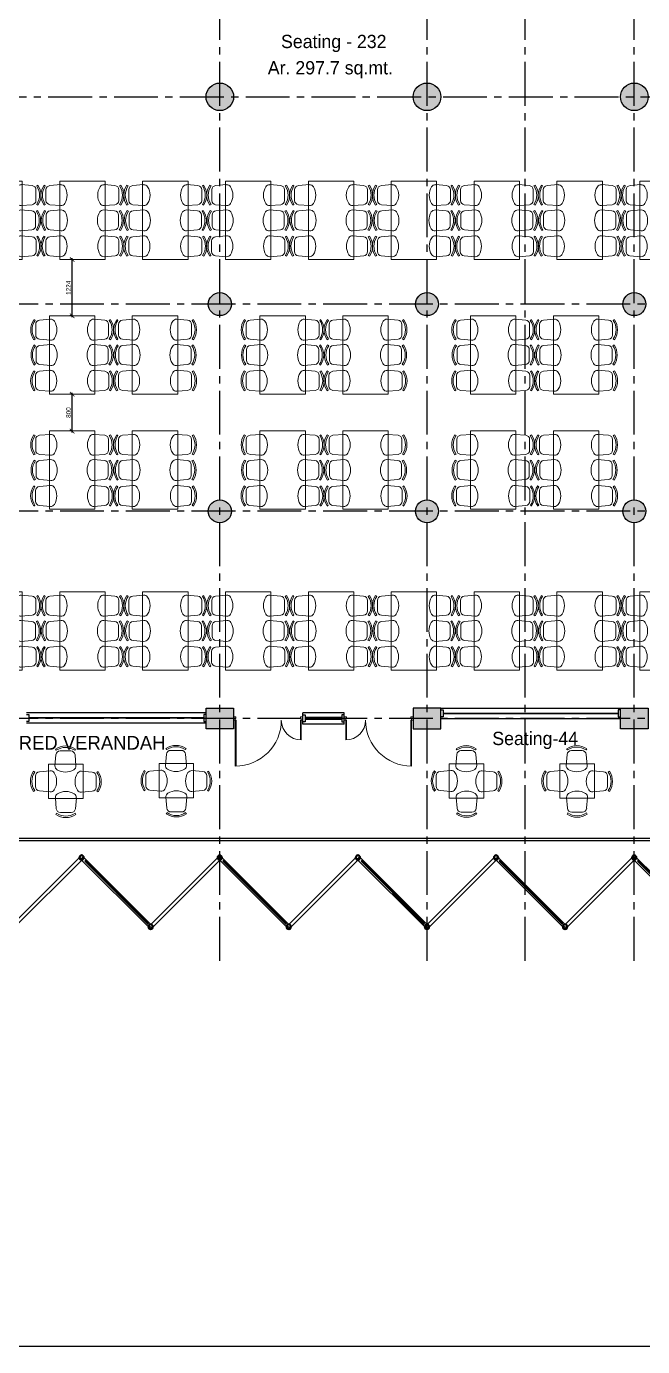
# Model space of a CAD drawing. Header units: millimetres. Extents: x -276609 to 1081398, y -453808 to 472098.
# Drawn here: x 803907 to 817287, y 33722 to 62403 of the extents above; entities that cross this region are included whole.
import ezdxf

# ---------------------------------------------------------------- set-up
doc = ezdxf.new("R2010")
doc.units = ezdxf.units.MM
doc.header["$MEASUREMENT"] = 0
doc.linetypes.add('CENTER2', pattern=[28.575, 19.05, -3.175, 3.175, -3.175])
for name, color, linetype in [('A-Anno Tags', 6, 'Continuous'), ('A-Railing', 4, 'Continuous'), ('A-Window', 4, 'Continuous'), ('AREA', 7, 'Continuous'), ('Dimension', 7, 'Continuous'), ('S-Conc Patt', 9, 'Continuous'), ('SHADING COLUMNS', 210, 'Continuous'), ('text', 252, 'Continuous')]:
    doc.layers.add(name, color=color, linetype=linetype)
doc.layers.add('A-Anno-Grid Lines', color=7, linetype='Continuous', true_color=0xbbc3bd)
for name, color, linetype, lineweight in [('A-Detail Lines', 241, 'Continuous', 25), ('A-Door', 4, 'Continuous', 9), ('A-WIN', 5, 'Continuous', 25), ('S-Concrete', 40, 'Continuous', 25), ('SHADE SCREEN', 171, 'Continuous', 15)]:
    doc.layers.add(name, color=color, linetype=linetype, lineweight=lineweight)
doc.layers.add('I-Furniture', color=7, linetype='Continuous', lineweight=20, true_color=0xb35900)
doc.styles.get("Standard").update_dxf_attribs({"font": ''})
doc.styles.get('Standard').set_extended_font_data('Gill Sans MT')
doc.dimstyles.new('IIITD_WD_M @ 100', dxfattribs={"dimscale": 100, "dimtxt": 1, "dimasz": 1, "dimexe": 0.5, "dimexo": 0.25, "dimgap": 0.3, "dimtad": 1, "dimdec": 0, "dimrnd": 1, "dimzin": 0, "dimdsep": 46, "dimtxsty": 'Standard', "dimblk": 'ARCHTICK', "dimcen": 0.2, "dimdle": 0.3, "dimclrd": 256, "dimclre": 256, "dimclrt": 256, "dimadec": 0, "dimazin": 0, "dimtfac": 1, "dimtdec": 0, "dimtofl": 0, "dimtmove": 0, "dimatfit": 0, "dimfxl": 0.5, "dimfxlon": 1, "dimtolj": 1, "dimtzin": 0, "dimlwd": -1, "dimlwe": -1, "dimarcsym": 0})

# ---------------------------------------------------------------- blocks, each defined once
blk = doc.blocks.new('Round Bar - 3_-44-4 First Floor Lvl')
at = {"layer": 'A-WIN'}
for p, q in [((-1035, -37), (-1035, 25)), ((1026, 38), (-1023, 38)), ((1026, 38), (-1023, 38)), ((1027, 38), (1026, 38)), ((1027, 38), (1026, 38)), ((1064, 38), (1038, 38)), ((1064, 38), (1038, 38)), ((1064, 38), (1064, -3)), ((-1027, -38), (-1026, -38)), ((-1027, -38), (-1026, -38)), ((-1026, -38), (1023, -38)), ((-1026, -38), (1023, -38))]:
    blk.add_line(p, q, dxfattribs=at)
blk = doc.blocks.new('Round Bar - 3_-159-4 First Floor Lvl')
at = {"layer": 'A-WIN'}
for p, q in [((-1051, -27), (-1051, 38)), ((-1038, 38), (-1051, 38)), ((-1038, 38), (-1051, 38)), ((-1026, 38), (-1027, 38)), ((-1026, 38), (-1027, 38)), ((1023, 38), (-1026, 38)), ((1023, 38), (-1026, 38)), ((1057, 1), (1057, -38)), ((-1023, -38), (1026, -38)), ((-1023, -38), (1026, -38)), ((1026, -38), (1027, -38)), ((1026, -38), (1027, -38)), ((1038, -38), (1057, -38)), ((1038, -38), (1057, -38))]:
    blk.add_line(p, q, dxfattribs=at)
blk = doc.blocks.new('grd din')
at = {"layer": 'A-Anno-Grid Lines', "linetype": 'CENTER2', "ltscale": 50}
for p, q in [((493314, 133526), (493314, 179267)), ((497814, 133526), (497814, 179267)), ((499944, 133526), (499944, 179267)), ((502314, 133526), (502314, 179267)), ((520545, 152289), (470258, 152289)), ((516514, 147789), (471659, 147789)), ((516514, 143289), (471659, 143289)), ((516514, 138789), (471659, 138789))]:
    blk.add_line(p, q, dxfattribs=at)
blk = doc.blocks.new('w4')
at = {"layer": 'A-Window', "color": 2, "lineweight": 30}
blk.add_line((484324, 147974), (484324, 151774), dxfattribs=at)
at = {"layer": 'A-Window'}
for points in [[(484209, 147924), (484209, 151824)], [(484399, 151824), (484399, 151774), (484249, 151774), (484249, 151824)], [(484439, 147924), (484439, 151824)], [(484399, 147924), (484399, 147974), (484249, 147974), (484249, 147924)]]:
    blk.add_lwpolyline(points, dxfattribs=at)
blk = doc.blocks.new('Big Door Garbage')
at = {"layer": 'A-Door', "color": 5, "lineweight": 18}
for p, q in [((-12550, 128778), (-12500, 128778)), ((-12550, 128703), (-12550, 128778)), ((-12500, 128778), (-12500, 128738)), ((-11100, 128778), (-11100, 128738)), ((-11050, 128778), (-11100, 128778)), ((-11050, 128703), (-11050, 128778)), ((-12550, 128703), (-12515, 128703)), ((-12515, 128738), (-12500, 128738)), ((-12515, 128703), (-12515, 128738)), ((-12515, 128703), (-12515, 128273)), ((-12499, 128703), (-12515, 128703)), ((-12499, 128703), (-12499, 128273)), ((-11101, 128703), (-11101, 127703)), ((-11101, 128703), (-11085, 128703)), ((-11085, 128738), (-11100, 128738)), ((-11085, 128703), (-11085, 128738)), ((-11050, 128703), (-11085, 128703)), ((-11085, 128703), (-11085, 127703))]:
    blk.add_line(p, q, dxfattribs=at)
at = {"layer": 'A-Door', "lineweight": 18}
for centre, radius, start, end in [((-12515, 128703), 430, 270, 0), ((-11085, 128703), 1000, 180, 270)]:
    blk.add_arc(centre, radius, start, end, dxfattribs=at)
blk = doc.blocks.new('dw1')
at = {"layer": 'A-Window'}
for p, q in [((495114, 138664), (495114, 138914)), ((496014, 138664), (496014, 138914))]:
    blk.add_line(p, q, dxfattribs=at)
at = {"layer": 'A-Window', "color": 2, "lineweight": 60}
blk.add_line((495964, 138789), (495164, 138789), dxfattribs=at)
at = {"layer": 'A-Window'}
for points in [[(496014, 138914), (495114, 138914)], [(495114, 138864), (495164, 138864), (495164, 138714), (495114, 138714)], [(496014, 138864), (495964, 138864), (495964, 138714), (496014, 138714)], [(496014, 138664), (495114, 138664)]]:
    blk.add_lwpolyline(points, dxfattribs=at)
at = {"layer": 'A-Detail Lines', "xscale": -1}
blk.add_blockref('Big Door Garbage', (482564, 10049), dxfattribs=at)
at = {"layer": 'A-Detail Lines'}
blk.add_blockref('Big Door Garbage', (508564, 10049), dxfattribs=at)
blk = doc.blocks.new('ergrthyjty')
at = {"layer": 'S-Conc Patt'}
for points in [[(490106, 82072, 1), (489506, 82072, 1)], [(494606, 82072, 1), (494006, 82072, 1)], [(499106, 82072, 1), (498506, 82072, 1)], [(490056, 77568, 1), (489556, 77568, 1)], [(494556, 77568, 1), (494056, 77568, 1)], [(499056, 77568, 1), (498556, 77568, 1)], [(490056, 73068, 1), (489556, 73068, 1)], [(494556, 73068, 1), (494056, 73068, 1)], [(499056, 73068, 1), (498556, 73068, 1)], [(490106, 68343), (490106, 68793), (489506, 68793), (489506, 68343)], [(494006, 68343), (494006, 68793), (494606, 68793), (494606, 68343)], [(499106, 68343), (499106, 68793), (498506, 68793), (498506, 68343)]]:
    blk.add_hatch(color=8, dxfattribs=at).paths.add_polyline_path(points)
at = {"layer": 'S-Concrete'}
for points in [[(490106, 68793), (490106, 68343), (489506, 68343), (489506, 68793)], [(494006, 68793), (494006, 68343), (494606, 68343), (494606, 68793)], [(499106, 68793), (499106, 68343), (498506, 68343), (498506, 68793)]]:
    blk.add_lwpolyline(points, close=True, dxfattribs=at)
for centre, radius in [((489806, 82072), 300), ((494306, 82072), 300), ((498806, 82072), 300), ((489806, 77568), 250), ((494306, 77568), 250), ((498806, 77568), 250), ((489806, 73068), 250), ((494306, 73068), 250), ((498806, 73068), 250)]:
    blk.add_circle(centre, radius, dxfattribs=at)
blk = doc.blocks.new('Pipe-Column - Pipe3-1_2STD-50-2 GL')
at = {"layer": 'S-Concrete', "lineweight": 35}
for radius, start, end in [(50.8, 0, 180), (45.1, 0, 180), (45.1, 180, 0), (50.8, 180, 360)]:
    blk.add_arc((0, 0), radius, start, end, dxfattribs=at)
blk = doc.blocks.new('TRGHT4')
at = {"layer": 'SHADING COLUMNS'}
for p in [(408181, -146087), (411181, -146087), (414181, -146087), (417181, -146087), (420181, -146087), (409681, -147587), (412681, -147587), (415681, -147587), (418681, -147587)]:
    blk.add_blockref('Pipe-Column - Pipe3-1_2STD-50-2 GL', p, dxfattribs=at)
blk = doc.blocks.new('chair1')
at = {"layer": 'I-Furniture'}
for p, q in [((-320, 228), (-84, 207)), ((1, 115), (1, -115)), ((16, 201), (42, 219)), ((-320, -228), (-84, -207)), ((16, -201), (42, -219))]:
    blk.add_line(p, q, dxfattribs=at)
for centre, radius, start, end in [((-108, 0), 351, 148.407, 211.593), ((-328, 135), 92.9, 85.0303, 148.407), ((-92, 115), 92.9, 0, 85.0303), ((-278, 0), 356, 325.6197, 34.3803), ((-278, 0), 387, 325.6197, 34.3803), ((-328, -135), 92.9, 211.593, 274.9697), ((-92, -115), 92.9, 274.9697, 0)]:
    blk.add_arc(centre, radius, start, end, dxfattribs=at)
blk = doc.blocks.new('wegegt')
at = {"layer": 'I-Furniture'}
blk.add_lwpolyline([(489413, 140432), (490163, 140432), (490163, 141182), (489413, 141182)], close=True, dxfattribs=at)
for p, rotation in [((489780, 141466), 90), ((489129, 140807), 180)]:
    blk.add_blockref('chair1', p, dxfattribs=dict(at, rotation=rotation))
at = {"layer": 'I-Furniture', "xscale": -1}
for p, rotation in [((490447, 140799), 180), ((489788, 140129), 90)]:
    blk.add_blockref('chair1', p, dxfattribs=dict(at, rotation=rotation))
blk = doc.blocks.new('dad')
at = {"layer": 'I-Furniture'}
blk.add_lwpolyline([(801471, -14624), (800484, -14624), (800484, -12924), (801471, -12924)], close=True, dxfattribs=at)
at = {"layer": 'I-Furniture', "rotation": 180}
blk.add_blockref('chair1', (800187, -13225), dxfattribs=at)
at = {"layer": 'I-Furniture', "xscale": -1, "rotation": 180}
blk.add_blockref('chair1', (801768, -13225), dxfattribs=at)
at = {"layer": 'I-Furniture', "xscale": -1}
for p in [(800194, -13774), (800185, -14335)]:
    blk.add_blockref('chair1', p, dxfattribs=at)
at = {"layer": 'I-Furniture'}
for p in [(801761, -13774), (801770, -14335)]:
    blk.add_blockref('chair1', p, dxfattribs=at)
blk = doc.blocks.new('_ArchTick')
at = {"color": 0, "linetype": 'ByBlock', "const_width": 0.15}
blk.add_lwpolyline([(-0.5, -0.5), (0.5, 0.5)], dxfattribs=at)
blk = doc.blocks.new('*D516')
at = {"layer": 'A-Detail Lines', "transparency": 16777216}
for p, q in [((804900, 54414), (804850, 54414)), ((804900, 53584), (804900, 54444)), ((804900, 53614), (804850, 53614))]:
    blk.add_line(p, q, dxfattribs=at)
at = {"layer": 'A-Detail Lines', "transparency": 16777216, "xscale": 100, "yscale": 100, "zscale": 100}
for p, rotation in [((804900, 54414), 90), ((804900, 53614), 270)]:
    blk.add_blockref('_ArchTick', p, dxfattribs=dict(at, rotation=rotation))
at = {"layer": 'A-Detail Lines', "transparency": 16777216, "insert": (804820, 54014), "char_height": 100, "attachment_point": 5, "rotation": 90}
blk.add_mtext('\\A1;800', dxfattribs=at)
blk = doc.blocks.new('*D517')
at = {"layer": 'A-Detail Lines', "transparency": 16777216}
for p, q in [((804900, 56084), (804900, 57368)), ((804900, 57338), (804850, 57338)), ((804900, 56114), (804850, 56114))]:
    blk.add_line(p, q, dxfattribs=at)
at = {"layer": 'A-Detail Lines', "transparency": 16777216, "xscale": 100, "yscale": 100, "zscale": 100}
for p, rotation in [((804900, 57338), 90), ((804900, 56114), 270)]:
    blk.add_blockref('_ArchTick', p, dxfattribs=dict(at, rotation=rotation))
at = {"layer": 'A-Detail Lines', "transparency": 16777216, "insert": (804820, 56726), "char_height": 100, "attachment_point": 5, "rotation": 90}
blk.add_mtext('\\A1;1224', dxfattribs=at)

msp = doc.modelspace()

# ---------------------------------------------------------------- linework, layer by layer
at = {"layer": 'A-Railing'}
for p, q in [((796457.4, 44769.2), (824207.4, 44769.2)), ((796407.4, 44719.2), (824257.4, 44719.2))]:
    msp.add_line(p, q, dxfattribs=at)
at = {"layer": 'Dimension'}
msp.add_lwpolyline([(769654.6, 33722.4), (769654.6, 93122.4), (853654.6, 93122.4), (853654.6, 33722.4)], close=True, dxfattribs=at)
at = {"layer": 'SHADE SCREEN', "lineweight": 35}
for p, q in [((805173.9, 44275.3), (806547.7, 42901.5)), ((806554.8, 42908.6), (805181, 44282.4)), ((808173.9, 44275.3), (809547.7, 42901.5)), ((809554.8, 42908.6), (808181, 44282.4)), ((811173.9, 44275.3), (812547.7, 42901.5)), ((812554.8, 42908.6), (811181, 44282.4)), ((814173.9, 44275.3), (815547.7, 42901.5)), ((815554.8, 42908.6), (814181, 44282.4)), ((817173.9, 44275.3), (818547.7, 42901.5)), ((818554.8, 42908.6), (817181, 44282.4))]:
    msp.add_line(p, q, dxfattribs=at)

# ---------------------------------------------------------------- block references
at = {"layer": 'A-Anno Tags', "color": 1}
msp.add_blockref('dad', (2346.2, 71962.4), dxfattribs=at)
at = {"layer": 'A-Anno-Grid Lines'}
msp.add_blockref('grd din', (314793.6, -91420), dxfattribs=at)
at = {"layer": 'A-Detail Lines'}
for p in [(4145.9, 71962.4), (5945.7, 71962.4), (7745.4, 71962.4), (9545.2, 71962.4), (11344.9, 71962.4), (13144.7, 71962.4), (14944.4, 71962.4), (16744.1, 71962.4), (3922.9, 69038.6), (5722.6, 69038.6), (8493.4, 69038.6), (10293.2, 69038.6), (13065.9, 69038.6), (14865.6, 69038.6), (3922.9, 66538.1), (5722.6, 66538.1), (8493.4, 66538.1), (10293.2, 66538.1), (13065.9, 66538.1), (14865.6, 66538.1), (2346.2, 63044.6), (4145.9, 63044.6), (5945.7, 63044.6), (7745.4, 63044.6), (9545.2, 63044.6), (11344.9, 63044.6), (13144.7, 63044.6), (14944.4, 63044.6), (16744.1, 63044.6)]:
    msp.add_blockref('dad', p, dxfattribs=at)
at = {"layer": 'A-Door'}
msp.add_blockref('dw1', (314793.6, -91420), dxfattribs=at)
at = {"layer": 'A-Window', "rotation": 90}
msp.add_blockref('w4', (955731.6, -436944.6), dxfattribs=at)
at = {"layer": 'A-Window', "xscale": -1, "rotation": 270}
msp.add_blockref('w4', (664983.2, -436844.6), dxfattribs=at)
at = {"layer": 'I-Furniture'}
for p in [(314975.4, -94804.5), (317375.8, -94791.1), (323677.8, -94796.8), (326077.8, -94796.8)]:
    msp.add_blockref('wegegt', p, dxfattribs=at)
at = {"layer": 'S-Concrete'}
for name, p in [('ergrthyjty', (318301.2, -21198.5)), ('TRGHT4', (396924.3, 190431.3))]:
    msp.add_blockref(name, p, dxfattribs=at)
at = {"layer": 'SHADE SCREEN', "rotation": 224.9999999994749}
for p in [(804357.4, 43591.8), (807357.4, 43591.8), (810357.4, 43591.8), (813357.4, 43591.8), (816357.4, 43591.8)]:
    msp.add_blockref('Round Bar - 3_-44-4 First Floor Lvl', p, dxfattribs=at)
at = {"layer": 'SHADE SCREEN', "lineweight": 35, "rotation": 315.0000000005251}
for p in [(805857.4, 43591.8), (808857.4, 43591.8), (811857.4, 43591.8), (814857.4, 43591.8), (817857.4, 43591.8)]:
    msp.add_blockref('Round Bar - 3_-159-4 First Floor Lvl', p, dxfattribs=at)

# ---------------------------------------------------------------- texts
at = {"layer": 'AREA', "insert": (809148.7, 61648.9), "char_height": 288, "width": 6203.897, "attachment_point": 1}
msp.add_mtext('{\\fCentury Gothic|b0|i0|c0|p34;Ar. 297.7 sq.mt.}', dxfattribs=at)
at = {"layer": 'text', "attachment_point": 1}
for s, insert, char_height in [('{\\fCentury Gothic|b0|i0|c0|p34;Seating - 232}', (809435.8, 62220), 288), ('{\\fCentury Gothic|b0|i0|c0|p34;2.5m WIDE COVERED VERANDAH}', (800440.7, 46990.2), 300)]:
    msp.add_mtext(s, dxfattribs=dict(at, insert=insert, char_height=char_height))
at = {"layer": 'text', "insert": (814023.6, 47078.3), "char_height": 288, "width": 6203.897, "attachment_point": 1}
msp.add_mtext('{\\fCentury Gothic|b0|i0|c0|p34;Seating-44}', dxfattribs=at)

# ---------------------------------------------------------------- dimensions: what is measured, and where the dimension line sits
at = {"layer": 'A-Detail Lines'}
for base, p1, p2, picture, middle in [((804899.5, 57338.2), (804900.5, 56114.3), (804900.5, 57338.2), '*D517', (804819.5, 56726.2)), ((804900.4655, 54414.2974), (804900.4655, 53613.8156), (804900.4655, 54414.2974), '*D516', (804820.4655, 54014.0565))]:
    dim = msp.add_linear_dim(base=base, p1=p1, p2=p2, angle=90, dimstyle='IIITD_WD_M @ 100', dxfattribs=at)
    dim.commit()
    dim.dimension.update_dxf_attribs({"geometry": picture, "text_midpoint": middle})

doc.saveas('drawing.dxf')
